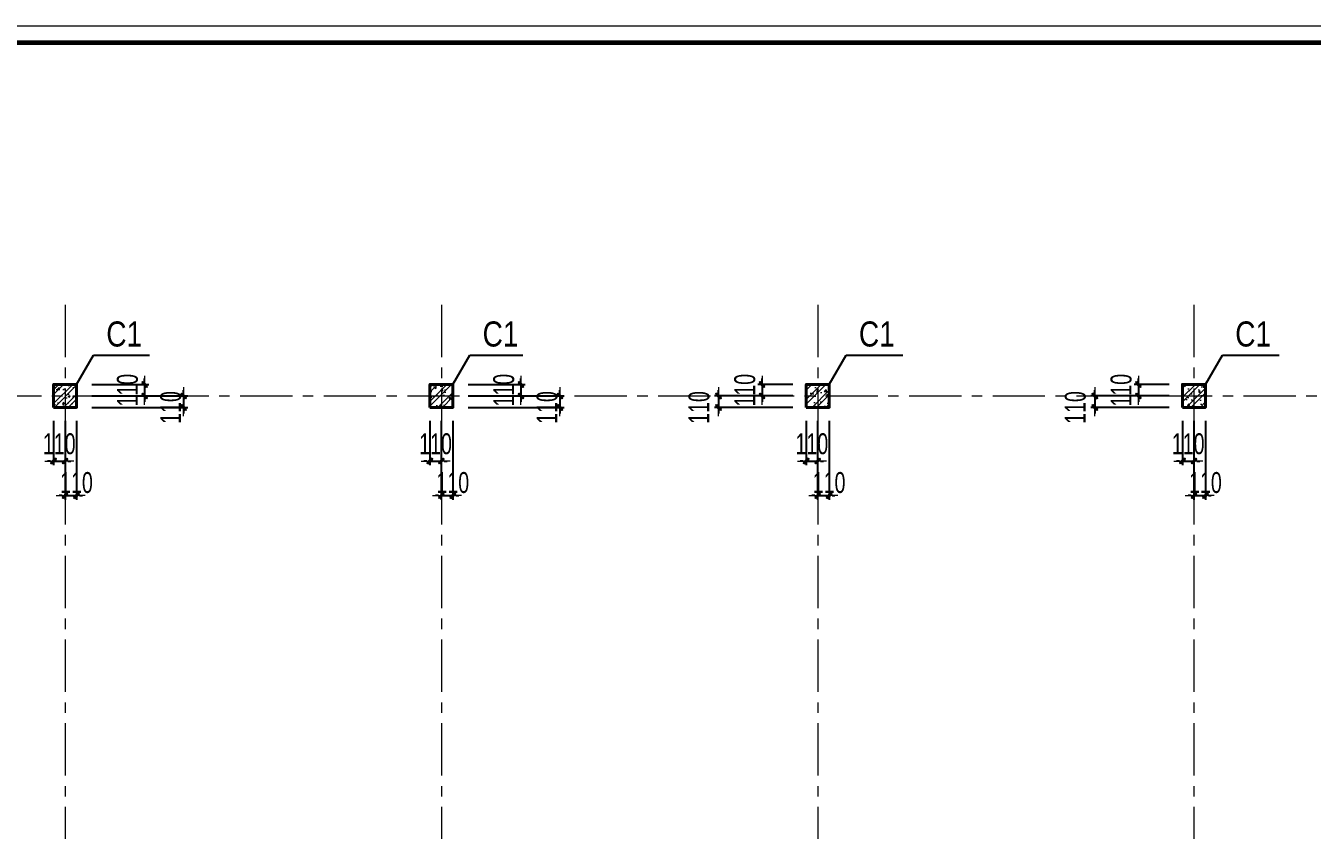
# Model space of a CAD drawing. Header units: millimetres. Extents: x -295047 to 263296, y -724756 to -308748.
# Drawn here: x -95252 to -82944, y -352297 to -344605 of the extents above; entities that cross this region are included whole.
import ezdxf
from ezdxf.enums import TextEntityAlignment as Align

# ---------------------------------------------------------------- set-up
doc = ezdxf.new("R2010")
doc.units = ezdxf.units.MM
doc.header["$MEASUREMENT"] = 0
doc.header["$PDMODE"] = 32
for name, pattern in [('CENTERX2', [4, 2.5, -0.5, 0.5, -0.5]), ('DASHDOT', [1, 0.5, -0.25, 0, -0.25]), ('HIDDEN', [0.375, 0.25, -0.125])]:
    doc.linetypes.add(name, pattern=pattern)
doc.layers.get('Defpoints').update_dxf_attribs({"color": 1})
for name, color, linetype, lineweight in [('Khungten_LCDI', 7, 'Continuous', 5), ('LC Dim', 8, 'Continuous', 18), ('LC Hatch', 252, 'Continuous', 9), ('LC MANH DUT', 35, 'HIDDEN', 5), ('LC Net dam2', 6, 'Continuous', 40), ('LC Net thay', 7, 'Continuous', 25), ('LC Net truc', 79, 'DASHDOT', 13), ('LC Text1', 3, 'Continuous', 20)]:
    doc.layers.add(name, color=color, linetype=linetype, lineweight=lineweight)
doc.styles.add('HOATBIF', font='hoatbif.shx', dxfattribs={"width": 0.7})
doc.styles.add('Khungten', font='VHAVAN.TTF', dxfattribs={"width": 0.9, "height": 5000})
doc.styles.add('T2', font='VHARIAL.TTF', dxfattribs={"width": 0.8})
doc.styles.add('Title', font='VHBLACK.TTF', dxfattribs={"width": 0.8})
doc.dimstyles.new('DIM CHUAN', dxfattribs={"dimscale": 60, "dimtxt": 2.5, "dimasz": 0.35, "dimexe": 0.5, "dimexo": 0, "dimgap": 0.8, "dimtad": 1, "dimdec": 0, "dimzin": 0, "dimdsep": 46, "dimtxsty": 'HOATBIF', "dimblk1": 'DOT', "dimblk2": 'DOT', "dimsah": 1, "dimcen": -1, "dimdle": 1, "dimclrd": 256, "dimclre": 256, "dimclrt": 4, "dimadec": 3, "dimazin": 2, "dimtfac": 0.333333, "dimtdec": 0, "dimtix": 1, "dimtmove": 2, "dimatfit": 3, "dimldrblk": 'DOT', "dimfxl": 1, "dimtvp": 0.833333, "dimtolj": 1, "dimtzin": 0, "dimarcsym": 0})

# ---------------------------------------------------------------- blocks, each defined once
blk = doc.blocks.new('lcdi KC')
at = {"layer": 'Defpoints', "lineweight": 0}
blk.add_lwpolyline([(-1200, -14850), (-1200, 14850), (40800, 14850), (40800, -14850)], close=True, dxfattribs=at)
at = {"layer": 'Khungten_LCDI', "color": 5, "lineweight": 60}
blk.add_lwpolyline([(0, -14650), (0, 14650), (40600, 14650), (40600, -14650)], close=True, dxfattribs=at)
at = {"color": 7, "style": 'Khungten', "width": 0.8}
for tag, p in [('REVISION', (39499, -10746)), ('NGAYHT', (39546, -11609))]:
    blk.add_attdef(tag, text='', height=200, dxfattribs=at).set_placement(p, align=Align.CENTER)
at = {"layer": 'LC Text1', "style": 'Title', "width": 1.485915}
for tag, p, p2 in [('TENBANVE1', (36913, -8886), (40339, -8886)), ('TENBANVE2', (36913, -9562), (40339, -9562))]:
    blk.add_attdef(tag, text='', height=250, dxfattribs=at).set_placement(p, p2, align=Align.FIT)
at = {"layer": 'LC Text1', "style": 'Title', "width": 0.7}
blk.add_attdef('SOBANVE', text='', height=250, dxfattribs=at).set_placement((39562, -13896), align=Align.CENTER)
blk = doc.blocks.new('cot')
at = {"layer": 'LC Hatch', "ltscale": 2}
h = blk.add_hatch(dxfattribs=at)
h.set_pattern_fill('BTCT', color=256, scale=25)
h.set_pattern_definition([(50, (0, 0), (179.31505, -15.68803), [18.75, -206.25]), (355, (0, 0), (-34.68783, 188.04803), [15, -165]), (100.4514, (14.94, -1.3), (144.62735, 172.3599), [15.93505, -175.2855]), (46.1842, (0, 50), (266.8103, -41.3798), [28.125, -309.375]), (96.6356, (22.23, 46.55), (233.6657, 243.5295), [23.9026, -262.9282]), (351.1842, (0, 50), (233.6655, 243.5297), [22.5, -247.5]), (21, (25, 37.5), (149.22676, -100.65472), [18.75, -206.25]), (326, (25, 37.5), (60.82883, 181.2875), [15, -165]), (71.4514, (37.44, 29.11), (210.05566, 80.6326), [15.93505, -175.2855]), (37.5, (0, 0), (3.03996, 83.22346), [0, -163, 0, -167.5, 0, -165.625]), (7.5, (0, 0), (65.76738, 98.60293), [0, -95.5, 0, -159.25, 0, -63.125]), (327.5, (-55.75, 0), (133.45561, -5.63872), [0, -62.5, 0, -195, 0, -258.75]), (317.5, (-80.75, 0), (145.79654, 25.02625), [0, -81.25, 0, -129.5, 0, -183.75]), (45, (0, 0), (-66.29126, 66.29126), []), (45, (44.19, 0), (-66.29126, 66.29126), [])])
h.paths.add_polyline_path([(44560.5, -27305.5), (44340.5, -27305.5), (44340.5, -27525.5), (44560.5, -27525.5)])
at = {"layer": 'LC Net dam2', "ltscale": 2}
blk.add_lwpolyline([(44340.5, -27525.5), (44560.5, -27525.5), (44560.5, -27305.5), (44340.5, -27305.5)], close=True, dxfattribs=at)
blk = doc.blocks.new('DOT')
at = {"layer": 'LC Dim'}
blk.add_line((-3, 0), (3, 0), dxfattribs=at)
at = {"layer": 'LC Dim', "color": 4}
blk.add_line((-1, -1), (1, 1), dxfattribs=at)
blk.add_lwpolyline([(0.5, 1), (-1, -0.5), (-0.5, -1), (1, 0.5)], close=True, dxfattribs=at)
blk = doc.blocks.new('*D184')
at = {"layer": 'Defpoints', "color": 0, "ltscale": 2, "transparency": 16777216}
for p in [(-94620, -348035), (-94620, -348145), (-94114, -348145)]:
    blk.add_point(p, dxfattribs=at)
at = {"layer": 'LC Dim', "lineweight": -2, "ltscale": 2, "transparency": 16777216}
for p, q in [((-94620, -348035), (-94074, -348035)), ((-94114, -348007), (-94114, -347979)), ((-94114, -348035), (-94114, -348145)), ((-94620, -348145), (-94074, -348145)), ((-94114, -348173), (-94114, -348201))]:
    blk.add_line(p, q, dxfattribs=at)
at = {"layer": 'LC Dim', "lineweight": -2, "ltscale": 2, "transparency": 16777216, "xscale": 28, "yscale": 28, "zscale": 28}
for p, rotation in [((-94114, -348035), 270), ((-94114, -348145), 90)]:
    blk.add_blockref('DOT', p, dxfattribs=dict(at, rotation=rotation))
at = {"layer": 'LC Dim', "color": 4, "ltscale": 2, "transparency": 16777216, "insert": (-94278, -348090), "char_height": 200, "attachment_point": 5, "rotation": 90, "style": 'HOATBIF'}
blk.add_mtext('\\A1;110', dxfattribs=at)
blk = doc.blocks.new('_Dot')
at = {"color": 0, "linetype": 'ByBlock', "lineweight": -2}
blk.add_line((-0.5, 0), (-1, 0), dxfattribs=at)
at = {"color": 0, "linetype": 'ByBlock', "const_width": 0.5}
blk.add_lwpolyline([(-0.25, 0, 1), (0.25, 0, 1)], format="xyb", close=True, dxfattribs=at)
blk = doc.blocks.new('*D185')
at = {"layer": 'Defpoints', "color": 0, "ltscale": 2, "transparency": 16777216}
for p in [(-94620, -348145), (-94620, -348255), (-93741, -348255)]:
    blk.add_point(p, dxfattribs=at)
at = {"layer": 'LC Dim', "lineweight": -2, "ltscale": 2, "transparency": 16777216}
for p, q in [((-94620, -348145), (-93701, -348145)), ((-93741, -348117), (-93741, -348089)), ((-93741, -348145), (-93741, -348255)), ((-94620, -348255), (-93701, -348255)), ((-93741, -348283), (-93741, -348311))]:
    blk.add_line(p, q, dxfattribs=at)
at = {"layer": 'LC Dim', "lineweight": -2, "ltscale": 2, "transparency": 16777216, "xscale": 28, "yscale": 28, "zscale": 28}
for p, rotation in [((-93741, -348145), 270), ((-93741, -348255), 90)]:
    blk.add_blockref('DOT', p, dxfattribs=dict(at, rotation=rotation))
at = {"layer": 'LC Dim', "color": 4, "ltscale": 2, "transparency": 16777216, "insert": (-93864, -348255), "char_height": 200, "attachment_point": 5, "rotation": 90, "style": 'HOATBIF'}
blk.add_mtext('\\A1;110', dxfattribs=at)
blk = doc.blocks.new('*D186')
at = {"layer": 'Defpoints', "color": 0, "ltscale": 2, "transparency": 16777216}
for p in [(-94986, -348383), (-94876, -348383), (-94876, -348767)]:
    blk.add_point(p, dxfattribs=at)
at = {"layer": 'LC Dim', "lineweight": -2, "ltscale": 2, "transparency": 16777216}
for p, q in [((-94986, -348383), (-94986, -348807)), ((-94876, -348383), (-94876, -348807)), ((-95014, -348767), (-95042, -348767)), ((-94986, -348767), (-94876, -348767)), ((-94848, -348767), (-94820, -348767))]:
    blk.add_line(p, q, dxfattribs=at)
at = {"layer": 'LC Dim', "lineweight": -2, "ltscale": 2, "transparency": 16777216, "xscale": 28, "yscale": 28, "zscale": 28}
blk.add_blockref('DOT', (-94986, -348767), dxfattribs=at)
at = {"layer": 'LC Dim', "lineweight": -2, "ltscale": 2, "transparency": 16777216, "xscale": 28, "yscale": 28, "zscale": 28, "rotation": 180}
blk.add_blockref('DOT', (-94876, -348767), dxfattribs=at)
at = {"layer": 'LC Dim', "color": 4, "ltscale": 2, "transparency": 16777216, "insert": (-94931, -348603), "char_height": 200, "attachment_point": 5, "style": 'HOATBIF'}
blk.add_mtext('\\A1;110', dxfattribs=at)
blk = doc.blocks.new('*D187')
at = {"layer": 'Defpoints', "color": 0, "ltscale": 2, "transparency": 16777216}
for p in [(-94876, -348383), (-94766, -348383), (-94766, -349097)]:
    blk.add_point(p, dxfattribs=at)
at = {"layer": 'LC Dim', "lineweight": -2, "ltscale": 2, "transparency": 16777216}
for p, q in [((-94876, -348383), (-94876, -349137)), ((-94766, -348383), (-94766, -349137)), ((-94904, -349097), (-94932, -349097)), ((-94876, -349097), (-94766, -349097)), ((-94738, -349097), (-94710, -349097))]:
    blk.add_line(p, q, dxfattribs=at)
at = {"layer": 'LC Dim', "lineweight": -2, "ltscale": 2, "transparency": 16777216, "xscale": 28, "yscale": 28, "zscale": 28}
blk.add_blockref('DOT', (-94876, -349097), dxfattribs=at)
at = {"layer": 'LC Dim', "lineweight": -2, "ltscale": 2, "transparency": 16777216, "xscale": 28, "yscale": 28, "zscale": 28, "rotation": 180}
blk.add_blockref('DOT', (-94766, -349097), dxfattribs=at)
at = {"layer": 'LC Dim', "color": 4, "ltscale": 2, "transparency": 16777216, "insert": (-94766, -348974), "char_height": 200, "attachment_point": 5, "style": 'HOATBIF'}
blk.add_mtext('\\A1;110', dxfattribs=at)
blk = doc.blocks.new('*D188')
at = {"layer": 'Defpoints', "color": 0, "ltscale": 2, "transparency": 16777216}
for p in [(-91276, -348383), (-91166, -348383), (-91166, -349097)]:
    blk.add_point(p, dxfattribs=at)
at = {"layer": 'LC Dim', "lineweight": -2, "ltscale": 2, "transparency": 16777216}
for p, q in [((-91276, -348383), (-91276, -349137)), ((-91166, -348383), (-91166, -349137)), ((-91304, -349097), (-91332, -349097)), ((-91276, -349097), (-91166, -349097)), ((-91138, -349097), (-91110, -349097))]:
    blk.add_line(p, q, dxfattribs=at)
at = {"layer": 'LC Dim', "lineweight": -2, "ltscale": 2, "transparency": 16777216, "xscale": 28, "yscale": 28, "zscale": 28}
blk.add_blockref('DOT', (-91276, -349097), dxfattribs=at)
at = {"layer": 'LC Dim', "lineweight": -2, "ltscale": 2, "transparency": 16777216, "xscale": 28, "yscale": 28, "zscale": 28, "rotation": 180}
blk.add_blockref('DOT', (-91166, -349097), dxfattribs=at)
at = {"layer": 'LC Dim', "color": 4, "ltscale": 2, "transparency": 16777216, "insert": (-91166, -348974), "char_height": 200, "attachment_point": 5, "style": 'HOATBIF'}
blk.add_mtext('\\A1;110', dxfattribs=at)
blk = doc.blocks.new('*D189')
at = {"layer": 'Defpoints', "color": 0, "ltscale": 2, "transparency": 16777216}
for p in [(-91386, -348383), (-91276, -348383), (-91276, -348767)]:
    blk.add_point(p, dxfattribs=at)
at = {"layer": 'LC Dim', "lineweight": -2, "ltscale": 2, "transparency": 16777216}
for p, q in [((-91386, -348383), (-91386, -348807)), ((-91276, -348383), (-91276, -348807)), ((-91414, -348767), (-91442, -348767)), ((-91386, -348767), (-91276, -348767)), ((-91248, -348767), (-91220, -348767))]:
    blk.add_line(p, q, dxfattribs=at)
at = {"layer": 'LC Dim', "lineweight": -2, "ltscale": 2, "transparency": 16777216, "xscale": 28, "yscale": 28, "zscale": 28}
blk.add_blockref('DOT', (-91386, -348767), dxfattribs=at)
at = {"layer": 'LC Dim', "lineweight": -2, "ltscale": 2, "transparency": 16777216, "xscale": 28, "yscale": 28, "zscale": 28, "rotation": 180}
blk.add_blockref('DOT', (-91276, -348767), dxfattribs=at)
at = {"layer": 'LC Dim', "color": 4, "ltscale": 2, "transparency": 16777216, "insert": (-91331, -348603), "char_height": 200, "attachment_point": 5, "style": 'HOATBIF'}
blk.add_mtext('\\A1;110', dxfattribs=at)
blk = doc.blocks.new('*D190')
at = {"layer": 'Defpoints', "color": 0, "ltscale": 2, "transparency": 16777216}
for p in [(-87676, -348383), (-87566, -348383), (-87566, -349097)]:
    blk.add_point(p, dxfattribs=at)
at = {"layer": 'LC Dim', "lineweight": -2, "ltscale": 2, "transparency": 16777216}
for p, q in [((-87676, -348383), (-87676, -349137)), ((-87566, -348383), (-87566, -349137)), ((-87704, -349097), (-87732, -349097)), ((-87676, -349097), (-87566, -349097)), ((-87538, -349097), (-87510, -349097))]:
    blk.add_line(p, q, dxfattribs=at)
at = {"layer": 'LC Dim', "lineweight": -2, "ltscale": 2, "transparency": 16777216, "xscale": 28, "yscale": 28, "zscale": 28}
blk.add_blockref('DOT', (-87676, -349097), dxfattribs=at)
at = {"layer": 'LC Dim', "lineweight": -2, "ltscale": 2, "transparency": 16777216, "xscale": 28, "yscale": 28, "zscale": 28, "rotation": 180}
blk.add_blockref('DOT', (-87566, -349097), dxfattribs=at)
at = {"layer": 'LC Dim', "color": 4, "ltscale": 2, "transparency": 16777216, "insert": (-87566, -348974), "char_height": 200, "attachment_point": 5, "style": 'HOATBIF'}
blk.add_mtext('\\A1;110', dxfattribs=at)
blk = doc.blocks.new('*D191')
at = {"layer": 'Defpoints', "color": 0, "ltscale": 2, "transparency": 16777216}
for p in [(-87786, -348383), (-87676, -348383), (-87676, -348767)]:
    blk.add_point(p, dxfattribs=at)
at = {"layer": 'LC Dim', "lineweight": -2, "ltscale": 2, "transparency": 16777216}
for p, q in [((-87786, -348383), (-87786, -348807)), ((-87676, -348383), (-87676, -348807)), ((-87814, -348767), (-87842, -348767)), ((-87786, -348767), (-87676, -348767)), ((-87648, -348767), (-87620, -348767))]:
    blk.add_line(p, q, dxfattribs=at)
at = {"layer": 'LC Dim', "lineweight": -2, "ltscale": 2, "transparency": 16777216, "xscale": 28, "yscale": 28, "zscale": 28}
blk.add_blockref('DOT', (-87786, -348767), dxfattribs=at)
at = {"layer": 'LC Dim', "lineweight": -2, "ltscale": 2, "transparency": 16777216, "xscale": 28, "yscale": 28, "zscale": 28, "rotation": 180}
blk.add_blockref('DOT', (-87676, -348767), dxfattribs=at)
at = {"layer": 'LC Dim', "color": 4, "ltscale": 2, "transparency": 16777216, "insert": (-87731, -348603), "char_height": 200, "attachment_point": 5, "style": 'HOATBIF'}
blk.add_mtext('\\A1;110', dxfattribs=at)
blk = doc.blocks.new('*D192')
at = {"layer": 'Defpoints', "color": 0, "ltscale": 2, "transparency": 16777216}
for p in [(-87914, -348145), (-88624, -348255), (-87914, -348255)]:
    blk.add_point(p, dxfattribs=at)
at = {"layer": 'LC Dim', "lineweight": -2, "ltscale": 2, "transparency": 16777216}
for p, q in [((-87914, -348145), (-88664, -348145)), ((-88624, -348117), (-88624, -348089)), ((-88624, -348145), (-88624, -348255)), ((-87914, -348255), (-88664, -348255)), ((-88624, -348283), (-88624, -348311))]:
    blk.add_line(p, q, dxfattribs=at)
at = {"layer": 'LC Dim', "lineweight": -2, "ltscale": 2, "transparency": 16777216, "xscale": 28, "yscale": 28, "zscale": 28}
for p, rotation in [((-88624, -348145), 270), ((-88624, -348255), 90)]:
    blk.add_blockref('DOT', p, dxfattribs=dict(at, rotation=rotation))
at = {"layer": 'LC Dim', "color": 4, "ltscale": 2, "transparency": 16777216, "insert": (-88810, -348255), "char_height": 200, "attachment_point": 5, "rotation": 90, "style": 'HOATBIF'}
blk.add_mtext('\\A1;110', dxfattribs=at)
blk = doc.blocks.new('*D193')
at = {"layer": 'Defpoints', "color": 0, "ltscale": 2, "transparency": 16777216}
for p in [(-87914, -348035), (-88208, -348145), (-87914, -348145)]:
    blk.add_point(p, dxfattribs=at)
at = {"layer": 'LC Dim', "lineweight": -2, "ltscale": 2, "transparency": 16777216}
for p, q in [((-87914, -348035), (-88248, -348035)), ((-88208, -348007), (-88208, -347979)), ((-88208, -348035), (-88208, -348145)), ((-87914, -348145), (-88248, -348145)), ((-88208, -348173), (-88208, -348201))]:
    blk.add_line(p, q, dxfattribs=at)
at = {"layer": 'LC Dim', "lineweight": -2, "ltscale": 2, "transparency": 16777216, "xscale": 28, "yscale": 28, "zscale": 28}
for p, rotation in [((-88208, -348035), 270), ((-88208, -348145), 90)]:
    blk.add_blockref('DOT', p, dxfattribs=dict(at, rotation=rotation))
at = {"layer": 'LC Dim', "color": 4, "ltscale": 2, "transparency": 16777216, "insert": (-88372, -348090), "char_height": 200, "attachment_point": 5, "rotation": 90, "style": 'HOATBIF'}
blk.add_mtext('\\A1;110', dxfattribs=at)
blk = doc.blocks.new('*D204')
at = {"layer": 'Defpoints', "color": 0, "ltscale": 2, "transparency": 16777216}
for p in [(-91020, -348035), (-91020, -348145), (-90514, -348145)]:
    blk.add_point(p, dxfattribs=at)
at = {"layer": 'LC Dim', "lineweight": -2, "ltscale": 2, "transparency": 16777216}
for p, q in [((-91020, -348035), (-90474, -348035)), ((-90514, -348007), (-90514, -347979)), ((-90514, -348035), (-90514, -348145)), ((-91020, -348145), (-90474, -348145)), ((-90514, -348173), (-90514, -348201))]:
    blk.add_line(p, q, dxfattribs=at)
at = {"layer": 'LC Dim', "lineweight": -2, "ltscale": 2, "transparency": 16777216, "xscale": 28, "yscale": 28, "zscale": 28}
for p, rotation in [((-90514, -348035), 270), ((-90514, -348145), 90)]:
    blk.add_blockref('DOT', p, dxfattribs=dict(at, rotation=rotation))
at = {"layer": 'LC Dim', "color": 4, "ltscale": 2, "transparency": 16777216, "insert": (-90678, -348090), "char_height": 200, "attachment_point": 5, "rotation": 90, "style": 'HOATBIF'}
blk.add_mtext('\\A1;110', dxfattribs=at)
blk = doc.blocks.new('*D205')
at = {"layer": 'Defpoints', "color": 0, "ltscale": 2, "transparency": 16777216}
for p in [(-91020, -348145), (-91020, -348255), (-90141, -348255)]:
    blk.add_point(p, dxfattribs=at)
at = {"layer": 'LC Dim', "lineweight": -2, "ltscale": 2, "transparency": 16777216}
for p, q in [((-91020, -348145), (-90101, -348145)), ((-90141, -348117), (-90141, -348089)), ((-90141, -348145), (-90141, -348255)), ((-91020, -348255), (-90101, -348255)), ((-90141, -348283), (-90141, -348311))]:
    blk.add_line(p, q, dxfattribs=at)
at = {"layer": 'LC Dim', "lineweight": -2, "ltscale": 2, "transparency": 16777216, "xscale": 28, "yscale": 28, "zscale": 28}
for p, rotation in [((-90141, -348145), 270), ((-90141, -348255), 90)]:
    blk.add_blockref('DOT', p, dxfattribs=dict(at, rotation=rotation))
at = {"layer": 'LC Dim', "color": 4, "ltscale": 2, "transparency": 16777216, "insert": (-90264, -348255), "char_height": 200, "attachment_point": 5, "rotation": 90, "style": 'HOATBIF'}
blk.add_mtext('\\A1;110', dxfattribs=at)
blk = doc.blocks.new('*D454')
at = {"layer": 'Defpoints', "color": 0, "ltscale": 2, "transparency": 16777216}
for p in [(-84076, -348383), (-83966, -348383), (-83966, -349097)]:
    blk.add_point(p, dxfattribs=at)
at = {"layer": 'LC Dim', "lineweight": -2, "ltscale": 2, "transparency": 16777216}
for p, q in [((-84076, -348383), (-84076, -349137)), ((-83966, -348383), (-83966, -349137)), ((-84104, -349097), (-84132, -349097)), ((-84076, -349097), (-83966, -349097)), ((-83938, -349097), (-83910, -349097))]:
    blk.add_line(p, q, dxfattribs=at)
at = {"layer": 'LC Dim', "lineweight": -2, "ltscale": 2, "transparency": 16777216, "xscale": 28, "yscale": 28, "zscale": 28}
blk.add_blockref('DOT', (-84076, -349097), dxfattribs=at)
at = {"layer": 'LC Dim', "lineweight": -2, "ltscale": 2, "transparency": 16777216, "xscale": 28, "yscale": 28, "zscale": 28, "rotation": 180}
blk.add_blockref('DOT', (-83966, -349097), dxfattribs=at)
at = {"layer": 'LC Dim', "color": 4, "ltscale": 2, "transparency": 16777216, "insert": (-83966, -348974), "char_height": 200, "attachment_point": 5, "style": 'HOATBIF'}
blk.add_mtext('\\A1;110', dxfattribs=at)
blk = doc.blocks.new('*D455')
at = {"layer": 'Defpoints', "color": 0, "ltscale": 2, "transparency": 16777216}
for p in [(-84186, -348383), (-84076, -348383), (-84076, -348767)]:
    blk.add_point(p, dxfattribs=at)
at = {"layer": 'LC Dim', "lineweight": -2, "ltscale": 2, "transparency": 16777216}
for p, q in [((-84186, -348383), (-84186, -348807)), ((-84076, -348383), (-84076, -348807)), ((-84214, -348767), (-84242, -348767)), ((-84186, -348767), (-84076, -348767)), ((-84048, -348767), (-84020, -348767))]:
    blk.add_line(p, q, dxfattribs=at)
at = {"layer": 'LC Dim', "lineweight": -2, "ltscale": 2, "transparency": 16777216, "xscale": 28, "yscale": 28, "zscale": 28}
blk.add_blockref('DOT', (-84186, -348767), dxfattribs=at)
at = {"layer": 'LC Dim', "lineweight": -2, "ltscale": 2, "transparency": 16777216, "xscale": 28, "yscale": 28, "zscale": 28, "rotation": 180}
blk.add_blockref('DOT', (-84076, -348767), dxfattribs=at)
at = {"layer": 'LC Dim', "color": 4, "ltscale": 2, "transparency": 16777216, "insert": (-84131, -348603), "char_height": 200, "attachment_point": 5, "style": 'HOATBIF'}
blk.add_mtext('\\A1;110', dxfattribs=at)
blk = doc.blocks.new('*D456')
at = {"layer": 'Defpoints', "color": 0, "ltscale": 2, "transparency": 16777216}
for p in [(-84314, -348145), (-85024, -348255), (-84314, -348255)]:
    blk.add_point(p, dxfattribs=at)
at = {"layer": 'LC Dim', "lineweight": -2, "ltscale": 2, "transparency": 16777216}
for p, q in [((-84314, -348145), (-85064, -348145)), ((-85024, -348117), (-85024, -348089)), ((-85024, -348145), (-85024, -348255)), ((-84314, -348255), (-85064, -348255)), ((-85024, -348283), (-85024, -348311))]:
    blk.add_line(p, q, dxfattribs=at)
at = {"layer": 'LC Dim', "lineweight": -2, "ltscale": 2, "transparency": 16777216, "xscale": 28, "yscale": 28, "zscale": 28}
for p, rotation in [((-85024, -348145), 270), ((-85024, -348255), 90)]:
    blk.add_blockref('DOT', p, dxfattribs=dict(at, rotation=rotation))
at = {"layer": 'LC Dim', "color": 4, "ltscale": 2, "transparency": 16777216, "insert": (-85210, -348255), "char_height": 200, "attachment_point": 5, "rotation": 90, "style": 'HOATBIF'}
blk.add_mtext('\\A1;110', dxfattribs=at)
blk = doc.blocks.new('*D457')
at = {"layer": 'Defpoints', "color": 0, "ltscale": 2, "transparency": 16777216}
for p in [(-84314, -348035), (-84608, -348145), (-84314, -348145)]:
    blk.add_point(p, dxfattribs=at)
at = {"layer": 'LC Dim', "lineweight": -2, "ltscale": 2, "transparency": 16777216}
for p, q in [((-84314, -348035), (-84648, -348035)), ((-84608, -348007), (-84608, -347979)), ((-84608, -348035), (-84608, -348145)), ((-84314, -348145), (-84648, -348145)), ((-84608, -348173), (-84608, -348201))]:
    blk.add_line(p, q, dxfattribs=at)
at = {"layer": 'LC Dim', "lineweight": -2, "ltscale": 2, "transparency": 16777216, "xscale": 28, "yscale": 28, "zscale": 28}
for p, rotation in [((-84608, -348035), 270), ((-84608, -348145), 90)]:
    blk.add_blockref('DOT', p, dxfattribs=dict(at, rotation=rotation))
at = {"layer": 'LC Dim', "color": 4, "ltscale": 2, "transparency": 16777216, "insert": (-84772, -348090), "char_height": 200, "attachment_point": 5, "rotation": 90, "style": 'HOATBIF'}
blk.add_mtext('\\A1;110', dxfattribs=at)

msp = doc.modelspace()

# ---------------------------------------------------------------- linework, layer by layer
at = {"layer": 'LC Net truc', "linetype": 'CENTERX2', "ltscale": 200}
for p, q in [((-94875.6, -347274.1), (-94875.6, -357554)), ((-91275.6, -347274.1), (-91275.6, -357554)), ((-87675.6, -347274.1), (-87675.6, -357554)), ((-84075.6, -347274.1), (-84075.6, -357554)), ((-96401, -348144.5), (-79511.6, -348144.5))]:
    msp.add_line(p, q, dxfattribs=at)

# ---------------------------------------------------------------- block references
at = {"layer": 'LC MANH DUT'}
for p in [(-139326.1, -320729), (-135726.1, -320729), (-132126.1, -320729), (-128526.1, -320729)]:
    msp.add_blockref('cot', p, dxfattribs=at)
at = {"layer": 'LC Net thay', "xscale": 0.8, "yscale": 0.8, "zscale": 0.8}
msp.add_blockref('lcdi KC', (-101144.2, -356485.3), dxfattribs=at)

# ---------------------------------------------------------------- texts
at = {"layer": 'LC Text1', "style": 'T2', "width": 0.8}
for p in [(-94555.5, -347672.3), (-90955.5, -347672.3), (-87355.5, -347672.3), (-83755.5, -347672.3)]:
    msp.add_text(' c1', height=240, dxfattribs=at).set_placement(p)

# ---------------------------------------------------------------- dimensions: what is measured, and where the dimension line sits
at = {"layer": 'LC Dim', "ltscale": 2}
for base, p1, p2, angle, picture, middle in [((-94113.7, -348144.5), (-94620.4, -348034.5), (-94620.4, -348144.5), 90, '*D184', (-94277.7, -348089.5)), ((-90513.7, -348144.5), (-91020.4, -348034.5), (-91020.4, -348144.5), 90, '*D204', (-90677.7, -348089.5)), ((-88207.8, -348144.5), (-87913.6, -348034.5), (-87913.6, -348144.5), 90, '*D193', (-88371.8, -348089.5)), ((-84607.8, -348144.5), (-84313.6, -348034.5), (-84313.6, -348144.5), 90, '*D457', (-84771.8, -348089.5)), ((-94875.6, -348766.8), (-94985.6, -348382.5), (-94875.6, -348382.5), 180, '*D186', (-94930.6, -348602.8)), ((-91275.6, -348766.8), (-91385.6, -348382.5), (-91275.6, -348382.5), 180, '*D189', (-91330.6, -348602.8)), ((-87675.6, -348766.8), (-87785.6, -348382.5), (-87675.6, -348382.5), 180, '*D191', (-87730.6, -348602.8)), ((-84075.6, -348766.8), (-84185.6, -348382.5), (-84075.6, -348382.5), 180, '*D455', (-84130.6, -348602.8))]:
    dim = msp.add_linear_dim(base=base, p1=p1, p2=p2, angle=angle, dimstyle='DIM CHUAN', override={"dimscale": 80}, dxfattribs=at)
    dim.commit()
    dim.dimension.update_dxf_attribs({"geometry": picture, "text_midpoint": middle})
for base, p1, p2, angle, picture, middle in [((-93741.4, -348254.5), (-94620.4, -348144.5), (-94620.4, -348254.5), 90, '*D185', (-93864.4, -348254.5)), ((-90141.4, -348254.5), (-91020.4, -348144.5), (-91020.4, -348254.5), 90, '*D205', (-90264.4, -348254.5)), ((-88624.2, -348254.5), (-87913.6, -348144.5), (-87913.6, -348254.5), 90, '*D192', (-88809.6, -348254.5)), ((-85024.2, -348254.5), (-84313.6, -348144.5), (-84313.6, -348254.5), 90, '*D456', (-85209.6, -348254.5)), ((-94765.6, -349096.8), (-94875.6, -348382.5), (-94765.6, -348382.5), 180, '*D187', (-94765.6, -348973.8)), ((-91165.6, -349096.8), (-91275.6, -348382.5), (-91165.6, -348382.5), 180, '*D188', (-91165.6, -348973.8)), ((-87565.6, -349096.8), (-87675.6, -348382.5), (-87565.6, -348382.5), 180, '*D190', (-87565.6, -348973.8)), ((-83965.6, -349096.8), (-84075.6, -348382.5), (-83965.6, -348382.5), 180, '*D454', (-83965.6, -348973.8))]:
    dim = msp.add_linear_dim(base=base, p1=p1, p2=p2, angle=angle, dimstyle='DIM CHUAN', override={"dimscale": 80}, dxfattribs=at)
    dim.commit()
    dim.dimension.update_dxf_attribs({"geometry": picture, "text_midpoint": middle, "dimtype": 160})

# ---------------------------------------------------------------- leaders
for points in [[(-94765.6, -348034.5), (-94603.9, -347753.8), (-94068.2, -347753.8)], [(-91165.6, -348034.5), (-91003.9, -347753.8), (-90495.7, -347753.8)], [(-87565.6, -348034.5), (-87403.9, -347753.8), (-86860.7, -347753.8)], [(-83965.6, -348034.5), (-83803.9, -347753.8), (-83260.7, -347753.8)]]:
    msp.add_leader(points, dimstyle='DIM CHUAN', override={"dimscale": 80}, dxfattribs=at)

doc.saveas('drawing.dxf')
